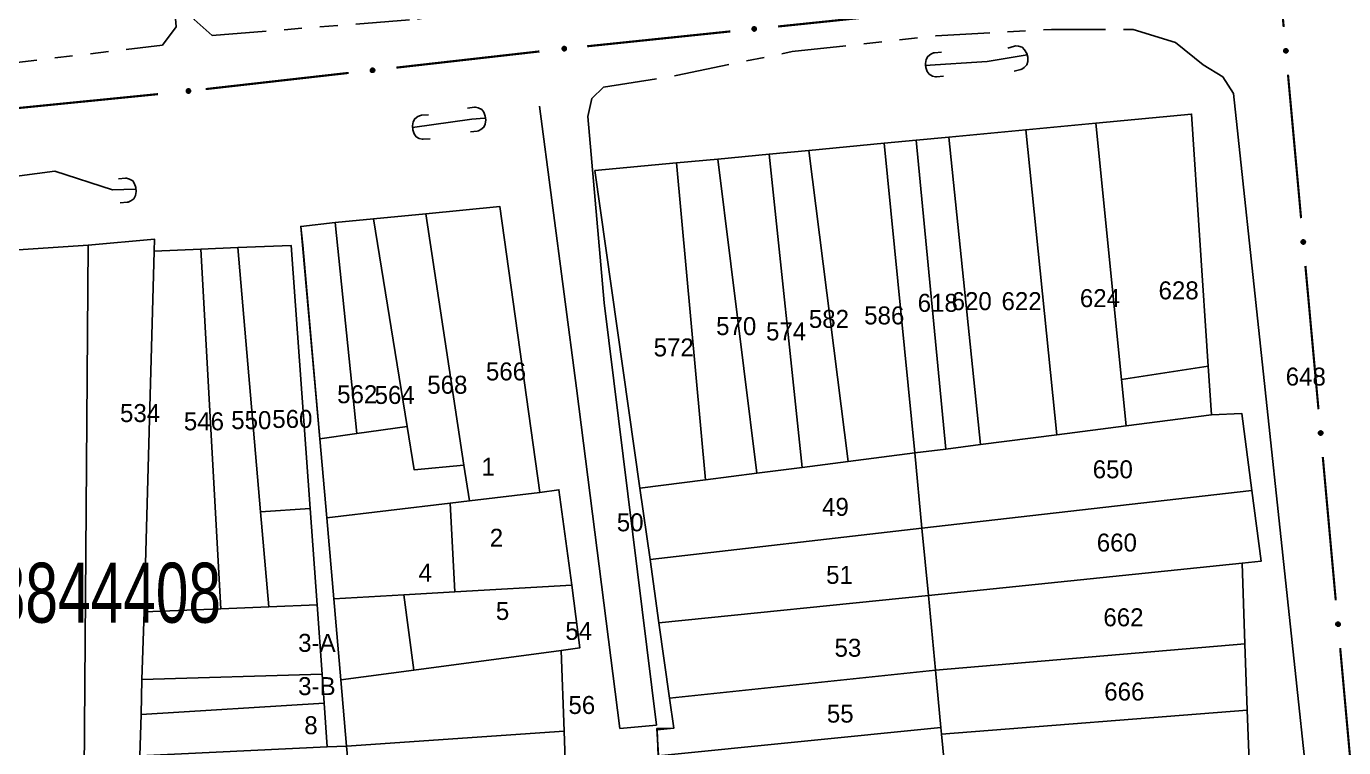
# Model space of a CAD drawing. Extents: x 203851 to 204958, y 4839055 to 4839989.
# Drawn here: x 204146.5 to 204256.3, y 4839236.6 to 4839296.7 of the extents above; entities that cross this region are included whole.
import ezdxf
from ezdxf.enums import TextEntityAlignment as Align

# ---------------------------------------------------------------- set-up
doc = ezdxf.new("R2010")
doc.units = 0
doc.header["$LTSCALE"] = 1.5
doc.header["$MEASUREMENT"] = 0
doc.linetypes.add('TRACO_05', pattern=[11, 7, -1, 0.5, -1, 0.5, -1])
doc.linetypes.add('TRACO_25', pattern=[8, 3, -1, 1, -1, 1, -1])
for name, color, linetype in [('CD_MALHA_LOTES', 7, 'CONTINUOUS'), ('CD_TXT_QUADRA', 2, 'CONTINUOUS'), ('HD-VALAS-DRENOS', 170, 'CONTINUOUS'), ('RU-QUADRA', 210, 'CONTINUOUS'), ('SV-BUEIRO-VALA', 7, 'CONTINUOUS'), ('SV-EIXO-RUA-PAV', 20, 'CONTINUOUS'), ('SV-PONTE-BUEIRO', 251, 'CONTINUOUS'), ('SV-RUA-NAO-PAV', 7, 'CONTINUOUS'), ('SV-RUA-PAVIM', 7, 'CONTINUOUS'), ('Th_NmrPort', 1, 'CONTINUOUS')]:
    doc.layers.add(name, color=color, linetype=linetype)
doc.styles.add('ARIAL', font='ARIAL.SHX')

# ---------------------------------------------------------------- blocks, each defined once
blk = doc.blocks.new('COD120', base_point=(204091.84, 4839277.8))
at = {"layer": 'SV-PONTE-BUEIRO'}
blk.add_lwpolyline([(204090.84, 4839276.4), (204090.84, 4839276.983333), (204090.84, 4839277.070833), (204090.923333, 4839277.304167), (204091.09, 4839277.566667), (204091.34, 4839277.7125), (204091.673333, 4839277.8), (204092.006667, 4839277.8), (204092.34, 4839277.7125), (204092.59, 4839277.566667), (204092.756667, 4839277.304167), (204092.84, 4839277.070833), (204092.84, 4839276.983333), (204092.84, 4839276.4)], dxfattribs=at)

msp = doc.modelspace()

# ---------------------------------------------------------------- linework, layer by layer
at = {"layer": 'CD_MALHA_LOTES', "linetype": 'Continuous', "flags": 128}
for points in [[(204229.8, 4839288.06), (204235.61, 4839288.61)], [(204235.61, 4839288.61), (204243.6, 4839289.37)], [(204237.77, 4839267.24), (204235.61, 4839288.61)], [(204243.6, 4839289.37), (204244.99, 4839268.35)], [(204223.37, 4839287.45), (204229.8, 4839288.06)], [(204232.37, 4839262.64), (204229.8, 4839288.06)], [(204211.69, 4839286.35), (204217.98, 4839286.94)], [(204217.98, 4839286.94), (204220.64, 4839287.2)], [(204220.52, 4839261.12), (204217.98, 4839286.94)], [(204220.64, 4839287.2), (204223.37, 4839287.45)], [(204223.11, 4839261.45), (204220.64, 4839287.2)], [(204226, 4839261.82), (204223.37, 4839287.45)], [(204193.86, 4839284.66), (204200.67, 4839285.3)], [(204200.67, 4839285.3), (204204.1, 4839285.63)], [(204203.08, 4839258.88), (204200.67, 4839285.3)], [(204204.1, 4839285.63), (204208.38, 4839286.03)], [(204207.37, 4839259.43), (204204.1, 4839285.63)], [(204208.38, 4839286.03), (204211.69, 4839286.35)], [(204211.13, 4839259.92), (204208.38, 4839286.03)], [(204214.97, 4839260.41), (204211.69, 4839286.35)], [(204197.61, 4839258.18), (204193.86, 4839284.66)], [(204175.42, 4839280.64), (204179.76, 4839281.06)], [(204179.76, 4839281.06), (204185.95, 4839281.66)], [(204182.95, 4839260.1), (204179.76, 4839281.06)], [(204185.95, 4839281.66), (204189.27, 4839257.82)], [(204169.35, 4839280.01), (204172.21, 4839280.33)], [(204169.51, 4839278.46), (204169.35, 4839280.01)], [(204172.21, 4839280.33), (204175.42, 4839280.64)], [(204174.01, 4839262.74), (204172.21, 4839280.33)], [(204178.22, 4839263.33), (204175.42, 4839280.64)], [(204151.62, 4839278.46), (204157.15, 4839278.95), (204157.13, 4839277.96)], [(204133.81, 4839276.43), (204133.7, 4839277.24), (204151.62, 4839278.46)], [(204151.28, 4839234.51), (204151.62, 4839278.46)], [(204156.28, 4839247.88), (204157.13, 4839277.96)], [(204157.13, 4839277.96), (204161.02, 4839278.11)], [(204161.02, 4839278.11), (204164.09, 4839278.24)], [(204162.69, 4839248.13), (204161.02, 4839278.11)], [(204164.09, 4839278.24), (204168.54, 4839278.42)], [(204166, 4839256.2), (204164.09, 4839278.24)], [(204168.54, 4839278.42), (204170.13, 4839256.48)], [(204170.93, 4839262.31), (204169.51, 4839278.46)], [(204237.77, 4839267.24), (204244.99, 4839268.35)], [(204244.99, 4839268.35), (204245.26, 4839264.29)], [(204238.16, 4839263.38), (204237.77, 4839267.24)], [(204238.16, 4839263.38), (204232.37, 4839262.64)], [(204245.26, 4839264.29), (204238.16, 4839263.38)], [(204245.26, 4839264.29), (204247.8, 4839264.4)], [(204247.8, 4839264.4), (204248.63, 4839257.98)], [(204170.93, 4839262.31), (204174.01, 4839262.74)], [(204171.51, 4839255.71), (204170.93, 4839262.31)], [(204178.22, 4839263.33), (204174.01, 4839262.74)], [(204182.95, 4839260.1), (204178.8, 4839259.71), (204178.22, 4839263.33)], [(204232.37, 4839262.64), (204226, 4839261.82)], [(204220.52, 4839261.12), (204223.11, 4839261.45)], [(204226, 4839261.82), (204223.11, 4839261.45)], [(204183.41, 4839257.12), (204182.95, 4839260.1)], [(204214.97, 4839260.41), (204211.13, 4839259.92)], [(204220.52, 4839261.12), (204214.97, 4839260.41)], [(204221.12, 4839254.85), (204220.52, 4839261.12)], [(204207.37, 4839259.43), (204203.08, 4839258.88)], [(204211.13, 4839259.92), (204207.37, 4839259.43)], [(204189.27, 4839257.82), (204190.87, 4839258.05)], [(204190.87, 4839258.05), (204191.94, 4839250.09)], [(204197.61, 4839258.18), (204203.08, 4839258.88)], [(204198.46, 4839252.24), (204197.61, 4839258.18)], [(204221.12, 4839254.85), (204248.63, 4839257.98)], [(204248.63, 4839257.98), (204249.39, 4839252.09)], [(204171.51, 4839255.71), (204181.79, 4839256.93)], [(204181.79, 4839256.93), (204183.41, 4839257.12)], [(204182.2, 4839249.53), (204181.79, 4839256.93)], [(204183.41, 4839257.12), (204189.27, 4839257.82)], [(204166, 4839256.2), (204170.13, 4839256.48)], [(204166.69, 4839248.29), (204166, 4839256.2)], [(204170.13, 4839256.48), (204170.71, 4839248.45)], [(204172.1, 4839248.95), (204171.51, 4839255.71)], [(204198.46, 4839252.24), (204221.12, 4839254.85)], [(204221.66, 4839249.25), (204221.12, 4839254.85)], [(204199.2, 4839246.97), (204198.46, 4839252.24)], [(204221.66, 4839249.25), (204247.81, 4839251.93)], [(204249.39, 4839252.09), (204247.81, 4839251.93)], [(204247.81, 4839251.93), (204248.05, 4839245.2)], [(204172.1, 4839248.95), (204177.95, 4839249.29)], [(204177.95, 4839249.29), (204182.2, 4839249.53)], [(204178.78, 4839243.02), (204177.95, 4839249.29)], [(204191.94, 4839250.09), (204182.2, 4839249.53)], [(204191.94, 4839250.09), (204192.61, 4839244.88), (204191.06, 4839244.66)], [(204199.2, 4839246.97), (204221.66, 4839249.25)], [(204222.26, 4839243), (204221.66, 4839249.25)], [(204162.69, 4839248.13), (204156.28, 4839247.88)], [(204166.69, 4839248.29), (204162.69, 4839248.13)], [(204170.71, 4839248.45), (204166.69, 4839248.29)], [(204170.71, 4839248.45), (204171.12, 4839242.69)], [(204172.69, 4839242.21), (204172.1, 4839248.95)], [(204156.11, 4839242.23), (204156.28, 4839247.88)], [(204200.09, 4839240.68), (204199.2, 4839246.97)], [(204222.26, 4839243), (204248.05, 4839245.2)], [(204248.05, 4839245.2), (204248.24, 4839239.69)], [(204191.06, 4839244.66), (204178.78, 4839243.02)], [(204191.06, 4839244.66), (204191.3, 4839237.93)], [(204171.12, 4839242.69), (204156.11, 4839242.23)], [(204171.12, 4839242.69), (204171.3, 4839240.26)], [(204172.69, 4839242.21), (204178.78, 4839243.02)], [(204222.26, 4839243), (204200.09, 4839240.68)], [(204222.71, 4839238.24), (204222.26, 4839243)], [(204156.03, 4839239.31), (204156.11, 4839242.23)], [(204173.17, 4839236.68), (204172.69, 4839242.21)], [(204200.45, 4839238.19), (204200.09, 4839240.68)], [(204155.93, 4839235.87), (204156.03, 4839239.31)], [(204171.3, 4839240.26), (204156.03, 4839239.31)], [(204171.3, 4839240.26), (204171.56, 4839236.61)], [(204222.77, 4839237.67), (204248.24, 4839239.69)], [(204248.24, 4839239.69), (204248.45, 4839233.97)], [(204199.06, 4839238.03), (204200.45, 4839238.19)], [(204199.15, 4839235.88), (204222.71, 4839238.24)], [(204222.77, 4839237.67), (204222.71, 4839238.24)], [(204173.17, 4839236.68), (204191.3, 4839237.93)], [(204191.3, 4839237.93), (204191.53, 4839231.42)], [(204199.15, 4839235.88), (204199.06, 4839238.03)], [(204222.98, 4839235.41), (204222.77, 4839237.67)], [(204171.56, 4839236.61), (204155.93, 4839235.87)], [(204171.56, 4839236.61), (204173.17, 4839236.68)], [(204173.59, 4839231.95), (204173.17, 4839236.68)]]:
    msp.add_lwpolyline(points, dxfattribs=at)
at = {"layer": 'HD-VALAS-DRENOS', "linetype": 'TRACO_05'}
for points in [[(204221.36, 4839293.42, 3.12), (204226.57, 4839293.76, 3.12), (204229.9, 4839294.32, 3.12)], [(204178.66, 4839288.25, 3.12), (204183.61, 4839288.96, 3.12), (204184.66, 4839289.05, 3.12)], [(204143.71, 4839283.93, 3.12), (204148.84, 4839284.62, 3.12), (204153.66, 4839283.06, 3.12), (204155.55, 4839283.12, 3.12)]]:
    msp.add_polyline3d(points, dxfattribs=at)
at = {"layer": 'RU-QUADRA', "linetype": 'Continuous', "flags": 128}
for points in [[(204199.36, 4839232.79), (204199.02, 4839238.14), (204200.45, 4839238.19), (204200.09, 4839240.68), (204199.2, 4839246.97), (204198.46, 4839252.24), (204197.61, 4839258.18), (204193.86, 4839284.66), (204200.67, 4839285.3), (204204.1, 4839285.63), (204208.38, 4839286.03), (204211.69, 4839286.35), (204217.98, 4839286.94), (204220.64, 4839287.2), (204223.37, 4839287.45), (204229.8, 4839288.06), (204235.61, 4839288.61), (204243.6, 4839289.37), (204244.99, 4839268.35), (204245.26, 4839264.29), (204247.8, 4839264.4), (204248.63, 4839257.98), (204249.39, 4839252.09), (204247.81, 4839251.93), (204248.05, 4839245.2), (204248.24, 4839239.69), (204248.45, 4839233.97)], [(204133.7, 4839277.24), (204151.62, 4839278.46), (204157.15, 4839278.95), (204157.13, 4839277.96), (204161.02, 4839278.11), (204164.09, 4839278.24), (204168.54, 4839278.42), (204170.13, 4839256.48), (204170.71, 4839248.45), (204171.12, 4839242.69), (204171.3, 4839240.26), (204171.56, 4839236.61), (204173.17, 4839236.68), (204172.69, 4839242.21), (204172.1, 4839248.95), (204171.51, 4839255.71), (204170.93, 4839262.31), (204169.35, 4839280.01), (204172.21, 4839280.33), (204175.42, 4839280.64), (204179.76, 4839281.06), (204185.95, 4839281.66), (204189.27, 4839257.82), (204190.87, 4839258.05), (204191.94, 4839250.09), (204192.61, 4839244.88), (204191.06, 4839244.66), (204191.3, 4839237.93), (204191.53, 4839231.42)]]:
    msp.add_lwpolyline(points, dxfattribs=at)
at = {"layer": 'SV-EIXO-RUA-PAV', "const_width": 0.18}
for points in [[(204250.88, 4839301.01), (204251.28, 4839296.64)], [(204209.14, 4839296.68), (204221.07, 4839297.92)], [(204193.22, 4839295.03), (204205.16, 4839296.27)], [(204177.32, 4839293.25), (204189.24, 4839294.6)], [(204161.42, 4839291.46), (204173.34, 4839292.81)], [(204251.64, 4839292.66), (204252.73, 4839280.7)], [(204145.5, 4839289.85), (204157.44, 4839291.04)], [(204253.09, 4839276.72), (204254.18, 4839264.77)], [(204254.54, 4839260.79), (204255.62, 4839248.84)], [(204255.99, 4839244.85), (204257.07, 4839232.9)]]:
    msp.add_lwpolyline(points, dxfattribs=at)
at = {"layer": 'SV-EIXO-RUA-PAV'}
for points in [[(204206.99, 4839296.57), (204207.02, 4839296.61), (204207.06, 4839296.63), (204207.09, 4839296.65), (204207.12, 4839296.65), (204207.16, 4839296.65), (204207.2, 4839296.65), (204207.23, 4839296.63), (204207.27, 4839296.6), (204207.3, 4839296.56), (204207.31, 4839296.53), (204207.32, 4839296.49), (204207.32, 4839296.46), (204207.31, 4839296.42), (204207.29, 4839296.38), (204207.26, 4839296.35), (204207.23, 4839296.32), (204207.2, 4839296.31), (204207.16, 4839296.3), (204207.12, 4839296.3), (204207.09, 4839296.31), (204207.05, 4839296.32), (204207.01, 4839296.36), (204206.99, 4839296.39), (204206.97, 4839296.42), (204206.97, 4839296.46), (204206.97, 4839296.49), (204206.97, 4839296.53), (204206.99, 4839296.57)], [(204191.16, 4839294.92), (204191.19, 4839294.96), (204191.22, 4839294.99), (204191.25, 4839295), (204191.29, 4839295.01), (204191.32, 4839295.01), (204191.36, 4839295), (204191.4, 4839294.99), (204191.44, 4839294.96), (204191.46, 4839294.92), (204191.48, 4839294.89), (204191.48, 4839294.85), (204191.48, 4839294.82), (204191.48, 4839294.78), (204191.46, 4839294.74), (204191.43, 4839294.7), (204191.39, 4839294.68), (204191.36, 4839294.66), (204191.32, 4839294.66), (204191.29, 4839294.66), (204191.25, 4839294.66), (204191.21, 4839294.68), (204191.18, 4839294.71), (204191.15, 4839294.75), (204191.14, 4839294.78), (204191.13, 4839294.81), (204191.13, 4839294.85), (204191.14, 4839294.89), (204191.16, 4839294.92)], [(204251.56, 4839294.8), (204251.59, 4839294.77), (204251.62, 4839294.74), (204251.63, 4839294.7), (204251.64, 4839294.67), (204251.64, 4839294.63), (204251.63, 4839294.6), (204251.61, 4839294.56), (204251.58, 4839294.52), (204251.55, 4839294.49), (204251.51, 4839294.48), (204251.48, 4839294.47), (204251.44, 4839294.47), (204251.41, 4839294.48), (204251.37, 4839294.5), (204251.33, 4839294.53), (204251.3, 4839294.57), (204251.29, 4839294.6), (204251.29, 4839294.63), (204251.29, 4839294.67), (204251.29, 4839294.71), (204251.31, 4839294.74), (204251.34, 4839294.78), (204251.38, 4839294.81), (204251.41, 4839294.82), (204251.45, 4839294.83), (204251.48, 4839294.83), (204251.52, 4839294.82), (204251.56, 4839294.8)], [(204175.18, 4839293.12), (204175.21, 4839293.16), (204175.24, 4839293.19), (204175.28, 4839293.2), (204175.31, 4839293.21), (204175.34, 4839293.21), (204175.38, 4839293.2), (204175.42, 4839293.19), (204175.46, 4839293.16), (204175.48, 4839293.12), (204175.5, 4839293.09), (204175.51, 4839293.05), (204175.51, 4839293.02), (204175.5, 4839292.98), (204175.48, 4839292.94), (204175.45, 4839292.9), (204175.42, 4839292.88), (204175.38, 4839292.86), (204175.35, 4839292.86), (204175.31, 4839292.86), (204175.28, 4839292.86), (204175.24, 4839292.88), (204175.2, 4839292.91), (204175.17, 4839292.94), (204175.16, 4839292.98), (204175.15, 4839293.01), (204175.15, 4839293.05), (204175.16, 4839293.08), (204175.18, 4839293.12)], [(204159.83, 4839291.39), (204159.86, 4839291.43), (204159.9, 4839291.46), (204159.93, 4839291.47), (204159.97, 4839291.48), (204160, 4839291.48), (204160.04, 4839291.47), (204160.08, 4839291.46), (204160.12, 4839291.43), (204160.14, 4839291.39), (204160.16, 4839291.36), (204160.16, 4839291.32), (204160.16, 4839291.29), (204160.16, 4839291.25), (204160.14, 4839291.21), (204160.11, 4839291.17), (204160.08, 4839291.15), (204160.04, 4839291.13), (204160.01, 4839291.13), (204159.97, 4839291.13), (204159.93, 4839291.13), (204159.9, 4839291.15), (204159.86, 4839291.18), (204159.83, 4839291.21), (204159.82, 4839291.25), (204159.81, 4839291.28), (204159.81, 4839291.32), (204159.82, 4839291.35), (204159.83, 4839291.39)], [(204253, 4839278.87), (204253.04, 4839278.84), (204253.07, 4839278.8), (204253.08, 4839278.77), (204253.09, 4839278.73), (204253.09, 4839278.7), (204253.08, 4839278.66), (204253.06, 4839278.62), (204253.03, 4839278.59), (204252.99, 4839278.56), (204252.96, 4839278.54), (204252.93, 4839278.54), (204252.89, 4839278.54), (204252.86, 4839278.55), (204252.82, 4839278.57), (204252.78, 4839278.6), (204252.75, 4839278.63), (204252.74, 4839278.67), (204252.74, 4839278.7), (204252.74, 4839278.74), (204252.74, 4839278.77), (204252.76, 4839278.81), (204252.79, 4839278.85), (204252.83, 4839278.87), (204252.86, 4839278.89), (204252.89, 4839278.89), (204252.93, 4839278.89), (204252.97, 4839278.89), (204253, 4839278.87)], [(204254.45, 4839262.93), (204254.49, 4839262.9), (204254.52, 4839262.87), (204254.53, 4839262.83), (204254.54, 4839262.8), (204254.54, 4839262.76), (204254.53, 4839262.73), (204254.51, 4839262.69), (204254.48, 4839262.65), (204254.44, 4839262.63), (204254.41, 4839262.61), (204254.38, 4839262.6), (204254.34, 4839262.6), (204254.3, 4839262.61), (204254.27, 4839262.63), (204254.23, 4839262.66), (204254.2, 4839262.7), (204254.19, 4839262.73), (204254.18, 4839262.77), (204254.18, 4839262.8), (204254.19, 4839262.84), (204254.21, 4839262.88), (204254.24, 4839262.91), (204254.27, 4839262.94), (204254.31, 4839262.95), (204254.34, 4839262.96), (204254.38, 4839262.96), (204254.42, 4839262.95), (204254.45, 4839262.93)], [(204255.9, 4839247), (204255.94, 4839246.97), (204255.97, 4839246.93), (204255.98, 4839246.9), (204255.98, 4839246.86), (204255.98, 4839246.83), (204255.98, 4839246.79), (204255.96, 4839246.75), (204255.93, 4839246.72), (204255.89, 4839246.69), (204255.86, 4839246.68), (204255.82, 4839246.67), (204255.79, 4839246.67), (204255.75, 4839246.68), (204255.72, 4839246.7), (204255.68, 4839246.73), (204255.65, 4839246.76), (204255.64, 4839246.8), (204255.63, 4839246.83), (204255.63, 4839246.87), (204255.64, 4839246.9), (204255.66, 4839246.94), (204255.69, 4839246.98), (204255.72, 4839247), (204255.76, 4839247.02), (204255.79, 4839247.02), (204255.83, 4839247.02), (204255.86, 4839247.02), (204255.9, 4839247)]]:
    msp.add_lwpolyline(points, close=True, dxfattribs=at)
for points in [[(204206.97, 4839296.53), (204207.27, 4839296.6)], [(204206.97, 4839296.51), (204207.28, 4839296.58)], [(204206.97, 4839296.49), (204207.3, 4839296.56)], [(204206.97, 4839296.48), (204207.3, 4839296.55)], [(204206.97, 4839296.46), (204207.31, 4839296.53)], [(204206.97, 4839296.44), (204207.31, 4839296.51)], [(204206.97, 4839296.42), (204207.32, 4839296.49)], [(204206.98, 4839296.55), (204207.25, 4839296.61)], [(204206.98, 4839296.41), (204207.32, 4839296.48)], [(204206.99, 4839296.57), (204207.23, 4839296.63)], [(204206.99, 4839296.39), (204207.32, 4839296.46)], [(204207, 4839296.37), (204207.31, 4839296.44)], [(204207.01, 4839296.59), (204207.21, 4839296.64)], [(204207.01, 4839296.36), (204207.31, 4839296.42)], [(204207.02, 4839296.61), (204207.2, 4839296.65)], [(204207.04, 4839296.62), (204207.17, 4839296.65)], [(204207.04, 4839296.34), (204207.3, 4839296.4)], [(204207.05, 4839296.32), (204207.29, 4839296.38)], [(204207.06, 4839296.63), (204207.16, 4839296.65)], [(204207.08, 4839296.32), (204207.27, 4839296.36)], [(204207.09, 4839296.31), (204207.26, 4839296.35)], [(204207.11, 4839296.3), (204207.24, 4839296.33)], [(204207.12, 4839296.3), (204207.23, 4839296.32)], [(204191.13, 4839294.85), (204191.46, 4839294.92)], [(204191.13, 4839294.81), (204191.48, 4839294.89)], [(204191.14, 4839294.89), (204191.44, 4839294.96)], [(204191.14, 4839294.87), (204191.44, 4839294.94)], [(204191.14, 4839294.83), (204191.46, 4839294.9)], [(204191.14, 4839294.8), (204191.48, 4839294.87)], [(204191.14, 4839294.78), (204191.48, 4839294.85)], [(204191.15, 4839294.9), (204191.41, 4839294.97)], [(204191.15, 4839294.76), (204191.48, 4839294.83)], [(204191.15, 4839294.75), (204191.48, 4839294.82)], [(204191.16, 4839294.92), (204191.4, 4839294.99)], [(204191.17, 4839294.94), (204191.37, 4839294.99)], [(204191.17, 4839294.73), (204191.48, 4839294.8)], [(204191.18, 4839294.71), (204191.48, 4839294.78)], [(204191.19, 4839294.96), (204191.36, 4839295)], [(204191.2, 4839294.7), (204191.46, 4839294.76)], [(204191.21, 4839294.98), (204191.33, 4839295)], [(204191.21, 4839294.68), (204191.46, 4839294.74)], [(204191.22, 4839294.99), (204191.32, 4839295.01)], [(204191.24, 4839294.68), (204191.44, 4839294.72)], [(204191.25, 4839294.66), (204191.43, 4839294.7)], [(204191.28, 4839294.66), (204191.4, 4839294.69)], [(204191.29, 4839294.66), (204191.39, 4839294.68)], [(204251.29, 4839294.71), (204251.33, 4839294.53)], [(204251.29, 4839294.68), (204251.32, 4839294.55)], [(204251.29, 4839294.67), (204251.3, 4839294.57)], [(204251.31, 4839294.74), (204251.37, 4839294.5)], [(204251.31, 4839294.72), (204251.35, 4839294.52)], [(204251.33, 4839294.76), (204251.39, 4839294.49)], [(204251.34, 4839294.78), (204251.41, 4839294.48)], [(204251.36, 4839294.79), (204251.42, 4839294.48)], [(204251.38, 4839294.81), (204251.44, 4839294.47)], [(204251.39, 4839294.81), (204251.46, 4839294.48)], [(204251.41, 4839294.82), (204251.48, 4839294.47)], [(204251.43, 4839294.82), (204251.49, 4839294.48)], [(204251.45, 4839294.83), (204251.51, 4839294.48)], [(204251.46, 4839294.82), (204251.53, 4839294.49)], [(204251.48, 4839294.83), (204251.55, 4839294.49)], [(204251.5, 4839294.82), (204251.56, 4839294.51)], [(204251.52, 4839294.82), (204251.58, 4839294.52)], [(204251.53, 4839294.81), (204251.6, 4839294.54)], [(204251.56, 4839294.8), (204251.61, 4839294.56)], [(204251.58, 4839294.78), (204251.62, 4839294.58)], [(204251.59, 4839294.77), (204251.63, 4839294.6)], [(204251.61, 4839294.75), (204251.63, 4839294.62)], [(204251.62, 4839294.74), (204251.64, 4839294.63)], [(204175.15, 4839293.05), (204175.48, 4839293.12)], [(204175.15, 4839293.01), (204175.5, 4839293.09)], [(204175.16, 4839293.08), (204175.46, 4839293.16)], [(204175.16, 4839293.07), (204175.47, 4839293.14)], [(204175.16, 4839293.03), (204175.49, 4839293.1)], [(204175.16, 4839292.99), (204175.5, 4839293.07)], [(204175.16, 4839292.98), (204175.51, 4839293.05)], [(204175.17, 4839293.1), (204175.43, 4839293.17)], [(204175.17, 4839292.96), (204175.5, 4839293.03)], [(204175.17, 4839292.94), (204175.51, 4839293.02)], [(204175.18, 4839293.12), (204175.42, 4839293.19)], [(204175.19, 4839293.14), (204175.39, 4839293.19)], [(204175.19, 4839292.93), (204175.5, 4839293)], [(204175.2, 4839292.91), (204175.5, 4839292.98)], [(204175.21, 4839293.16), (204175.38, 4839293.2)], [(204175.23, 4839293.18), (204175.35, 4839293.2)], [(204175.24, 4839293.19), (204175.34, 4839293.21)], [(204175.22, 4839292.9), (204175.49, 4839292.96)], [(204175.24, 4839292.88), (204175.48, 4839292.94)], [(204175.26, 4839292.87), (204175.46, 4839292.92)], [(204175.28, 4839292.86), (204175.45, 4839292.9)], [(204175.3, 4839292.86), (204175.43, 4839292.89)], [(204175.31, 4839292.86), (204175.42, 4839292.88)], [(204159.81, 4839291.32), (204160.14, 4839291.39)], [(204159.81, 4839291.28), (204160.16, 4839291.36)], [(204159.82, 4839291.35), (204160.12, 4839291.43)], [(204159.82, 4839291.34), (204160.12, 4839291.41)], [(204159.82, 4839291.3), (204160.14, 4839291.38)], [(204159.82, 4839291.27), (204160.16, 4839291.34)], [(204159.82, 4839291.25), (204160.16, 4839291.32)], [(204159.83, 4839291.39), (204160.08, 4839291.46)], [(204159.83, 4839291.37), (204160.09, 4839291.44)], [(204159.83, 4839291.23), (204160.16, 4839291.3)], [(204159.83, 4839291.21), (204160.16, 4839291.29)], [(204159.85, 4839291.41), (204160.05, 4839291.46)], [(204159.85, 4839291.2), (204160.16, 4839291.27)], [(204159.86, 4839291.43), (204160.04, 4839291.47)], [(204159.86, 4839291.18), (204160.16, 4839291.25)], [(204159.88, 4839291.45), (204160.01, 4839291.47)], [(204159.88, 4839291.17), (204160.14, 4839291.23)], [(204159.9, 4839291.46), (204160, 4839291.48)], [(204159.9, 4839291.15), (204160.14, 4839291.21)], [(204159.92, 4839291.15), (204160.12, 4839291.19)], [(204159.93, 4839291.13), (204160.11, 4839291.17)], [(204159.96, 4839291.13), (204160.09, 4839291.16)], [(204159.97, 4839291.13), (204160.08, 4839291.15)], [(204252.74, 4839278.77), (204252.78, 4839278.6)], [(204252.74, 4839278.75), (204252.77, 4839278.62)], [(204252.74, 4839278.74), (204252.75, 4839278.63)], [(204252.75, 4839278.79), (204252.8, 4839278.59)], [(204252.76, 4839278.81), (204252.82, 4839278.57)], [(204252.78, 4839278.82), (204252.84, 4839278.56)], [(204252.79, 4839278.85), (204252.86, 4839278.55)], [(204252.81, 4839278.86), (204252.87, 4839278.55)], [(204252.83, 4839278.87), (204252.89, 4839278.54)], [(204252.84, 4839278.88), (204252.91, 4839278.54)], [(204252.86, 4839278.89), (204252.93, 4839278.54)], [(204252.88, 4839278.89), (204252.94, 4839278.54)], [(204252.89, 4839278.89), (204252.96, 4839278.54)], [(204252.91, 4839278.89), (204252.98, 4839278.56)], [(204252.93, 4839278.89), (204252.99, 4839278.56)], [(204252.95, 4839278.88), (204253.01, 4839278.58)], [(204252.97, 4839278.89), (204253.03, 4839278.59)], [(204252.98, 4839278.87), (204253.04, 4839278.61)], [(204253, 4839278.87), (204253.06, 4839278.62)], [(204253.02, 4839278.85), (204253.07, 4839278.65)], [(204253.04, 4839278.84), (204253.08, 4839278.66)], [(204253.06, 4839278.82), (204253.08, 4839278.69)], [(204253.07, 4839278.8), (204253.09, 4839278.7)], [(204254.18, 4839262.8), (204254.2, 4839262.7)], [(204254.19, 4839262.84), (204254.23, 4839262.66)], [(204254.19, 4839262.82), (204254.21, 4839262.69)], [(204254.2, 4839262.85), (204254.25, 4839262.65)], [(204254.21, 4839262.88), (204254.27, 4839262.63)], [(204254.23, 4839262.89), (204254.28, 4839262.63)], [(204254.24, 4839262.91), (204254.3, 4839262.61)], [(204254.26, 4839262.92), (204254.32, 4839262.61)], [(204254.27, 4839262.94), (204254.34, 4839262.6)], [(204254.29, 4839262.94), (204254.36, 4839262.61)], [(204254.31, 4839262.95), (204254.38, 4839262.6)], [(204254.33, 4839262.95), (204254.39, 4839262.61)], [(204254.34, 4839262.96), (204254.41, 4839262.61)], [(204254.36, 4839262.95), (204254.43, 4839262.62)], [(204254.38, 4839262.96), (204254.44, 4839262.63)], [(204254.4, 4839262.95), (204254.46, 4839262.64)], [(204254.42, 4839262.95), (204254.48, 4839262.65)], [(204254.43, 4839262.94), (204254.49, 4839262.67)], [(204254.45, 4839262.93), (204254.51, 4839262.69)], [(204254.47, 4839262.91), (204254.52, 4839262.72)], [(204254.49, 4839262.9), (204254.53, 4839262.73)], [(204254.51, 4839262.88), (204254.53, 4839262.75)], [(204254.52, 4839262.87), (204254.54, 4839262.76)], [(204255.63, 4839246.87), (204255.65, 4839246.76)], [(204255.64, 4839246.9), (204255.68, 4839246.73)], [(204255.64, 4839246.88), (204255.66, 4839246.75)], [(204255.65, 4839246.92), (204255.7, 4839246.72)], [(204255.66, 4839246.94), (204255.72, 4839246.7)], [(204255.68, 4839246.96), (204255.73, 4839246.69)], [(204255.69, 4839246.98), (204255.75, 4839246.68)], [(204255.71, 4839246.99), (204255.77, 4839246.68)], [(204255.72, 4839247), (204255.79, 4839246.67)], [(204255.74, 4839247.01), (204255.81, 4839246.67)], [(204255.76, 4839247.02), (204255.82, 4839246.67)], [(204255.77, 4839247.02), (204255.84, 4839246.67)], [(204255.79, 4839247.02), (204255.86, 4839246.68)], [(204255.81, 4839247.02), (204255.88, 4839246.69)], [(204255.83, 4839247.02), (204255.89, 4839246.69)], [(204255.85, 4839247.02), (204255.91, 4839246.71)], [(204255.86, 4839247.02), (204255.93, 4839246.72)], [(204255.88, 4839247.01), (204255.94, 4839246.74)], [(204255.9, 4839247), (204255.96, 4839246.75)], [(204255.92, 4839246.98), (204255.97, 4839246.78)], [(204255.94, 4839246.97), (204255.98, 4839246.79)], [(204255.96, 4839246.95), (204255.98, 4839246.82)], [(204255.97, 4839246.93), (204255.98, 4839246.83)]]:
    msp.add_lwpolyline(points, dxfattribs=at)
at = {"layer": 'SV-RUA-NAO-PAV', "linetype": 'TRACO_25'}
for points in [[(204161.97, 4839295.94, 3.78), (204179.07, 4839297.29, 3.84), (204187.62, 4839298.75, 4.08)], [(204193.27, 4839289.18, 3.89), (204193.62, 4839290.67, 3.89), (204194.57, 4839291.61, 3.89), (204200.63, 4839292.59, 3.89), (204210.32, 4839294.59, 3.89), (204222.28, 4839295.9, 3.89), (204231.92, 4839296.43, 3.89), (204238.73, 4839296.42, 3.89), (204242.25, 4839295.34, 3.89), (204244.56, 4839293.47, 3.89)], [(204066.01, 4839283.23, 4.27), (204075.33, 4839284.23, 4.07), (204087.43, 4839286.08, 3.98), (204099.6, 4839288.18, 3.94), (204112.5, 4839289.93, 3.94), (204130.97, 4839291.91, 3.92), (204157.81, 4839295.13, 3.66)]]:
    msp.add_polyline3d(points, dxfattribs=at)
at = {"layer": 'SV-RUA-PAVIM', "linetype": 'Continuous'}
for points in [[(204059.61, 4839354.74, 4.2), (204122.15, 4839360.97, 3.94), (204144.44, 4839362.91, 4.48), (204153.73, 4839363.84, 4.48), (204154.86, 4839363.83, 4.48), (204155.69, 4839362.83, 4.48), (204156.01, 4839361.37, 4.48), (204156.12, 4839356.63, 4.48), (204156.45, 4839346.48, 4.28), (204158.56, 4839317.19, 4), (204159.96, 4839302.38, 4.04), (204160.47, 4839297.26, 4.04), (204161.97, 4839295.94, 4.04)], [(204157.81, 4839295.13, 4.29), (204158.96, 4839296.64, 4.34), (204156.19, 4839330.75, 3.92), (204154.1, 4839359.11, 3.91), (204153.78, 4839360.57, 3.91), (204152.8, 4839360.84, 3.91), (204152.79, 4839360.84, 3.91), (204129.67, 4839359.46, 4.47), (204121.8, 4839358.73, 4.47), (204087.25, 4839354.81, 4.46), (204059.87, 4839351.87, 4.22)], [(204244.56, 4839293.47, 3.81), (204246.2, 4839292.48, 3.83), (204247.09, 4839291.1, 3.83), (204253.86, 4839227.88, 3.83), (204256.01, 4839208.16, 3.83), (204255.72, 4839205.59, 3.83), (204254.53, 4839203.61, 3.82), (204252.53, 4839202.34, 3.83), (204249.43, 4839201.47, 3.83), (204245.36, 4839200.89, 3.83), (204222.18, 4839201.24, 3.83), (204179.08, 4839203.2, 3.85), (204138.39, 4839205.37, 3.85), (204102.09, 4839206.97, 3.85), (204075.33, 4839208.3, 3.85), (204058.05, 4839208.17, 3.85), (204032.32, 4839208.69, 3.85), (203998.94, 4839209.74, 3.85), (203977.15, 4839209.94, 3.85), (203964.48, 4839210.93, 3.85), (203945.39, 4839212.95, 3.85), (203926.73, 4839214.7, 3.85)], [(204189.24, 4839290.05, 3.89), (204192.33, 4839266.52, 3.89), (204195.95, 4839238.15, 3.89), (204198.99, 4839238.44, 3.89), (204194.63, 4839273.65, 3.89), (204193.27, 4839289.18, 3.89)]]:
    msp.add_polyline3d(points, dxfattribs=at)

# ---------------------------------------------------------------- block references
at = {"layer": 'SV-BUEIRO-VALA'}
for p, rotation in [((204229.9, 4839294.28, 3.12), 285), ((204221.44, 4839293.42, 3.12), 95), ((204184.75, 4839289.05, 3.12), 277.0000000000001), ((204178.67, 4839288.22, 3.12), 94), ((204155.62, 4839283.08, 3.12), 274)]:
    msp.add_blockref('COD120', p, dxfattribs=dict(at, rotation=rotation))

# ---------------------------------------------------------------- texts
at = {"layer": 'CD_TXT_QUADRA', "style": 'ARIAL', "width": 0.7}
msp.add_text('348844408', height=5, dxfattribs=at).set_placement((204138.23, 4839246.97))
at = {"layer": 'Th_NmrPort', "color": 1}
for s, p in [('628', (204240.85, 4839274.68)), ('618', (204220.77, 4839273.64)), ('620', (204223.6, 4839273.78)), ('622', (204227.76, 4839273.78)), ('624', (204234.29, 4839274.03)), ('586', (204216.31, 4839272.59)), ('570', (204203.97, 4839271.7)), ('582', (204211.7, 4839272.3)), ('574', (204208.13, 4839271.26)), ('572', (204198.76, 4839269.92)), ('566', (204184.78, 4839267.92)), ('648', (204251.45, 4839267.49)), ('562', (204172.38, 4839266.02)), ('564', (204175.5, 4839265.96)), ('568', (204179.89, 4839266.81)), ('534', (204154.28, 4839264.45)), ('546', (204159.6, 4839263.76)), ('550', (204163.55, 4839263.86)), ('560', (204166.97, 4839263.96)), ('1', (204184.41, 4839259.97)), ('650', (204235.36, 4839259.76)), ('49', (204212.8, 4839256.63)), ('50', (204195.69, 4839255.34)), ('2', (204185.1, 4839254.05)), ('660', (204235.7, 4839253.65)), ('4', (204179.16, 4839251.13)), ('51', (204213.14, 4839250.96)), ('5', (204185.61, 4839247.95)), ('662', (204236.25, 4839247.42)), ('54', (204191.4, 4839246.29)), ('3-A', (204169.13, 4839245.29)), ('53', (204213.84, 4839244.88)), ('3-B', (204169.13, 4839241.68)), ('666', (204236.32, 4839241.23)), ('56', (204191.66, 4839240.11)), ('8', (204169.64, 4839238.42)), ('55', (204213.2, 4839239.39))]:
    msp.add_text(s, height=1.5, dxfattribs=at).set_placement(p, align=Align.MIDDLE_LEFT)

doc.saveas('drawing.dxf')
